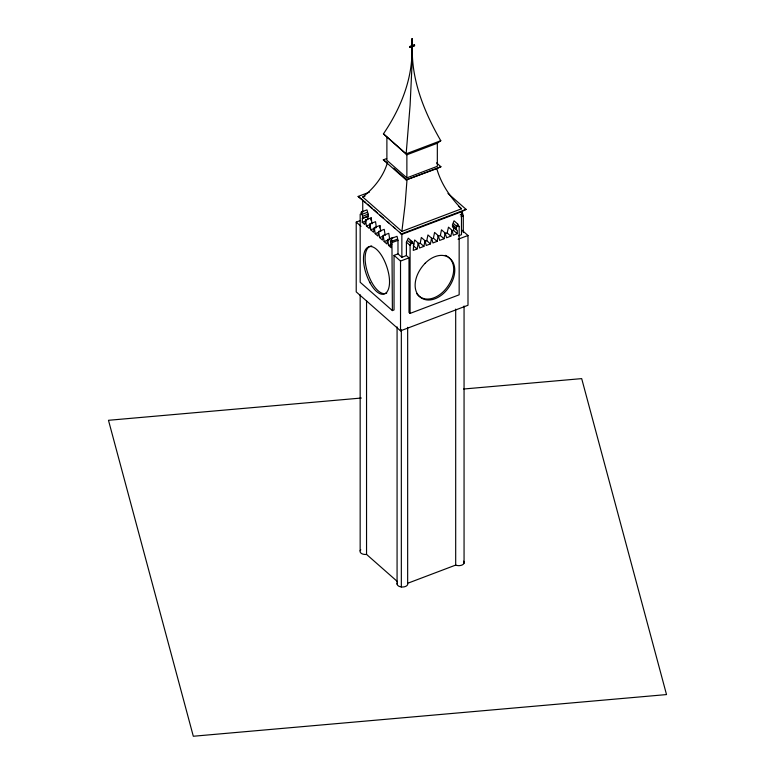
<?xml version="1.0" encoding="UTF-8"?>
<svg xmlns="http://www.w3.org/2000/svg" width="775" height="775" viewBox="0 0 775 775"><rect width="100%" height="100%" fill="white"/><g stroke="black" fill="none" stroke-linecap="round" stroke-linejoin="round"><path stroke-width="1.16" d="M436.528 162.886L440.917 166.751L436.79 168.611C441.091 183.995 450.43 197.48 461.474 208.814L401.867 231.405L405.102 204.532L406.991 179.907L393.652 168.175M376.379 227.685L375.555 221.689L369.966 223.81L369.229 228.431L366.42 225.961L365.597 219.964L371.186 217.843L372.01 223.849M383.199 235.445L384.148 241.558L389.738 239.436L388.788 233.323L383.199 235.445L382.453 240.066L379.605 237.557L378.665 231.454L384.255 229.342L385.194 235.435M378.665 231.454L377.9 236.055L375.177 233.662L374.296 227.618L379.886 225.496L380.767 231.551M374.296 227.618L373.531 232.219L370.789 229.807L369.966 223.81M379.498 227.802L379.886 225.496M457.696 225.36L459.158 226.658L459.158 294.81L410.082 313.41L408.997 312.461L408.997 257.852L406.41 255.576L401.867 257.3L397.982 253.88L397.982 240.328L397.032 236.317L391.443 238.438L391.065 240.55L390.416 240.822L391.162 247.719L388.546 245.423L387.791 239.485L393.38 237.373M365.597 219.964L364.715 224.469L362.254 222.299L362.584 216.273L361.373 211.992L366.963 209.87L368.173 214.162L367.844 219.267M370.741 220.09L371.186 217.843M387.791 239.485L386.919 243.989L384.148 241.558M461.735 213.328L462.094 211.498L463.295 215.867L463.295 232.578M418.074 243.97L420.215 243.156L421.329 237.46L425 240.686L426.26 245.481L430.425 243.902L431.607 238.177L427.936 234.951L426.763 240.676L424.681 241.461M410.091 240.676L413.763 243.902L413.259 250.412L417.008 248.988L413.337 245.762L414.673 239.979L418.345 243.205L419.604 248L423.886 246.382L425 240.686M438.185 236.346L440.365 235.523L441.488 229.817L445.16 233.042L446.613 237.77L450.827 236.172L452.164 230.388L448.493 227.162L447.156 232.946L445.044 233.74M431.346 238.932L433.419 238.148L434.581 232.432L438.253 235.658L439.687 240.395L444.027 238.748L445.16 233.042M361.373 211.992L360.995 213.852L360.172 214.249L360.172 282.265L392.392 310.601L394.039 309.971L394.039 255.372L397.982 253.88M431.607 238.177L432.944 242.953L437.09 241.374L438.253 235.658M452.164 230.388L453.298 235.232L457.289 233.721L457.289 230.437L452.484 226.629L452.484 224.682L454.043 220.797L457.715 224.023L459.158 226.658M456.146 229.855L456.146 227.908L457.715 224.023M417.008 248.988L418.345 243.205M406.41 255.576L406.41 242.168L408.241 238.157L411.912 241.383L412.455 243.321L413.763 243.902M410.082 313.41L410.082 245.394L411.912 241.383M412.339 46.461L414.548 45.628L412.339 46.461C411.176 79.922 424.274 112.21 440.781 140.711L437.332 143.249L437.332 166.315L406.875 177.862L406.875 154.787L383.441 133.843C400.859 108.297 413.24 77.752 411.874 46.403L409.675 47.246L409.675 46.578L412.058 45.899L409.675 46.578M401.867 231.405L362.739 196.995C373.976 188.228 383.354 176.516 387.423 162.702L383.296 159.844L386.667 158.575M369.355 192.181L358.118 196.443L401.867 234.35L461.474 211.759L466.104 209.376L447.969 193.43M411.874 45.744L412.155 38.75L412.339 45.793L414.548 44.96L414.548 45.628M412.155 38.75L412.155 45.638L414.548 44.96M409.675 47.246L412.058 46.568L411.874 67.832L410.101 105.168L406.158 153.828L406.875 154.787L437.332 143.249M440.781 140.711L406.158 153.828L383.441 133.843M383.296 159.844L406.129 179.936L440.917 166.751M436.79 168.611L406.129 179.936M362.739 196.995L364.996 196.143M361.731 214.443L367.321 212.331M362.584 216.273L368.173 214.162M362.584 218.162L368.173 216.041M362.254 218.647L367.844 216.525M461.638 229.904L467.993 235.493L467.993 305.272L400.52 330.838L356.219 291.884L356.219 222.105L360.336 220.546M362.254 222.299L366.73 220.604M366.42 225.961L369.772 224.692M370.789 229.807L375.265 228.112M375.177 233.662L378.529 232.393M379.605 237.557L382.957 236.288M400.907 234.079L466.104 209.376M460.234 214.859L462.472 214.016M392.392 310.601L391.937 241.238L397.527 239.117M392.392 242.449L397.982 240.328M461.057 216.719L463.295 215.867M388.546 245.423L391.898 244.144M451.631 231.25L453.617 230.495L457.289 233.721M458.48 235.842L461.474 234.709L461.474 211.759M394.039 255.372L400.52 261.059L408.997 257.852M458.073 239.252L467.993 235.493M397.294 583.052A5.357 3.09 0 0 0 402.215 587.033A5.357 3.09 0 0 0 407.66 583.284L455.69 565.082A5.357 3.09 0 0 0 462.278 564.927A5.357 3.09 0 0 0 463.615 561.197M361.334 398.03L108.481 420.302L193.314 736.25L666.519 694.574L581.686 378.617L463.683 389.011M452.484 226.629L453.617 227.211L453.617 230.495M358.118 196.443L362.739 199.94L362.739 212.321M458.461 206.169L461.474 208.814M406.875 177.862L386.89 160.28L386.89 137.204M453.482 223.462L457.143 226.688M452.484 224.682L456.146 227.908M447.156 232.946L450.827 236.172M440.365 235.523L444.027 238.748M433.419 238.148L437.09 241.374M426.763 240.676L430.425 243.902M420.215 243.156L423.886 246.382M364.25 201.267L365.761 202.595M367.553 204.164L372.029 208.107M373.812 209.676L377.396 212.825M380.079 215.188L383.664 218.337M387.238 221.485L389.031 223.055M393.506 226.998L395.289 228.567M399.532 232.297L401.867 234.35L401.867 257.3M407.669 240.57L411.341 243.796M406.41 242.168L410.082 245.394M356.219 222.105L361.024 226.329M360.801 549.804A5.357 3.09 0 0 0 361.063 553.195A5.357 3.09 0 0 0 366.546 554.406L397.168 581.347M391.443 238.438L391.937 241.238M412.271 64.112L412.155 46.297M464.06 306.009L464.06 563.202M455.69 309.099L455.69 565.082M414.363 44.805L414.363 45.463M412.058 39.021L412.058 45.899M409.859 46.742L409.859 47.401M407.66 327.302L407.66 583.284M401.334 329.772L401.334 586.975M400.52 261.059L400.52 330.838M397.071 326.876L397.071 584.069M366.546 300.836L366.546 554.406M360.162 294.771L360.162 550.754M416.708 293.599A26.66 18.193 -48.7 0 0 424.07 298.666A21.419 14.618 -48.7 0 0 444.23 290.722A26.805 18.3 -48.7 0 0 448.192 256.971M445.296 255.353A26.805 18.3 -48.7 0 1 447.291 256.36M386.754 292.95A26.805 12.013 69.2 0 1 384.952 293.599A21.419 9.6 69.2 0 1 371.719 282.265A26.66 11.945 69.2 0 1 371.719 245.907M425.155 263.258A26.66 18.193 -48.7 0 0 425.155 299.615A21.419 14.618 -48.7 0 0 445.315 291.671A26.805 18.3 -48.7 0 0 445.315 255.924A21.419 14.618 -48.7 0 0 425.155 263.258M370.072 282.894A21.419 9.6 69.2 0 0 383.296 294.229A26.805 12.013 69.2 0 0 383.296 258.482A21.419 9.6 69.2 0 0 370.072 246.537A26.66 11.945 69.2 0 0 370.072 282.894"/></g></svg>
